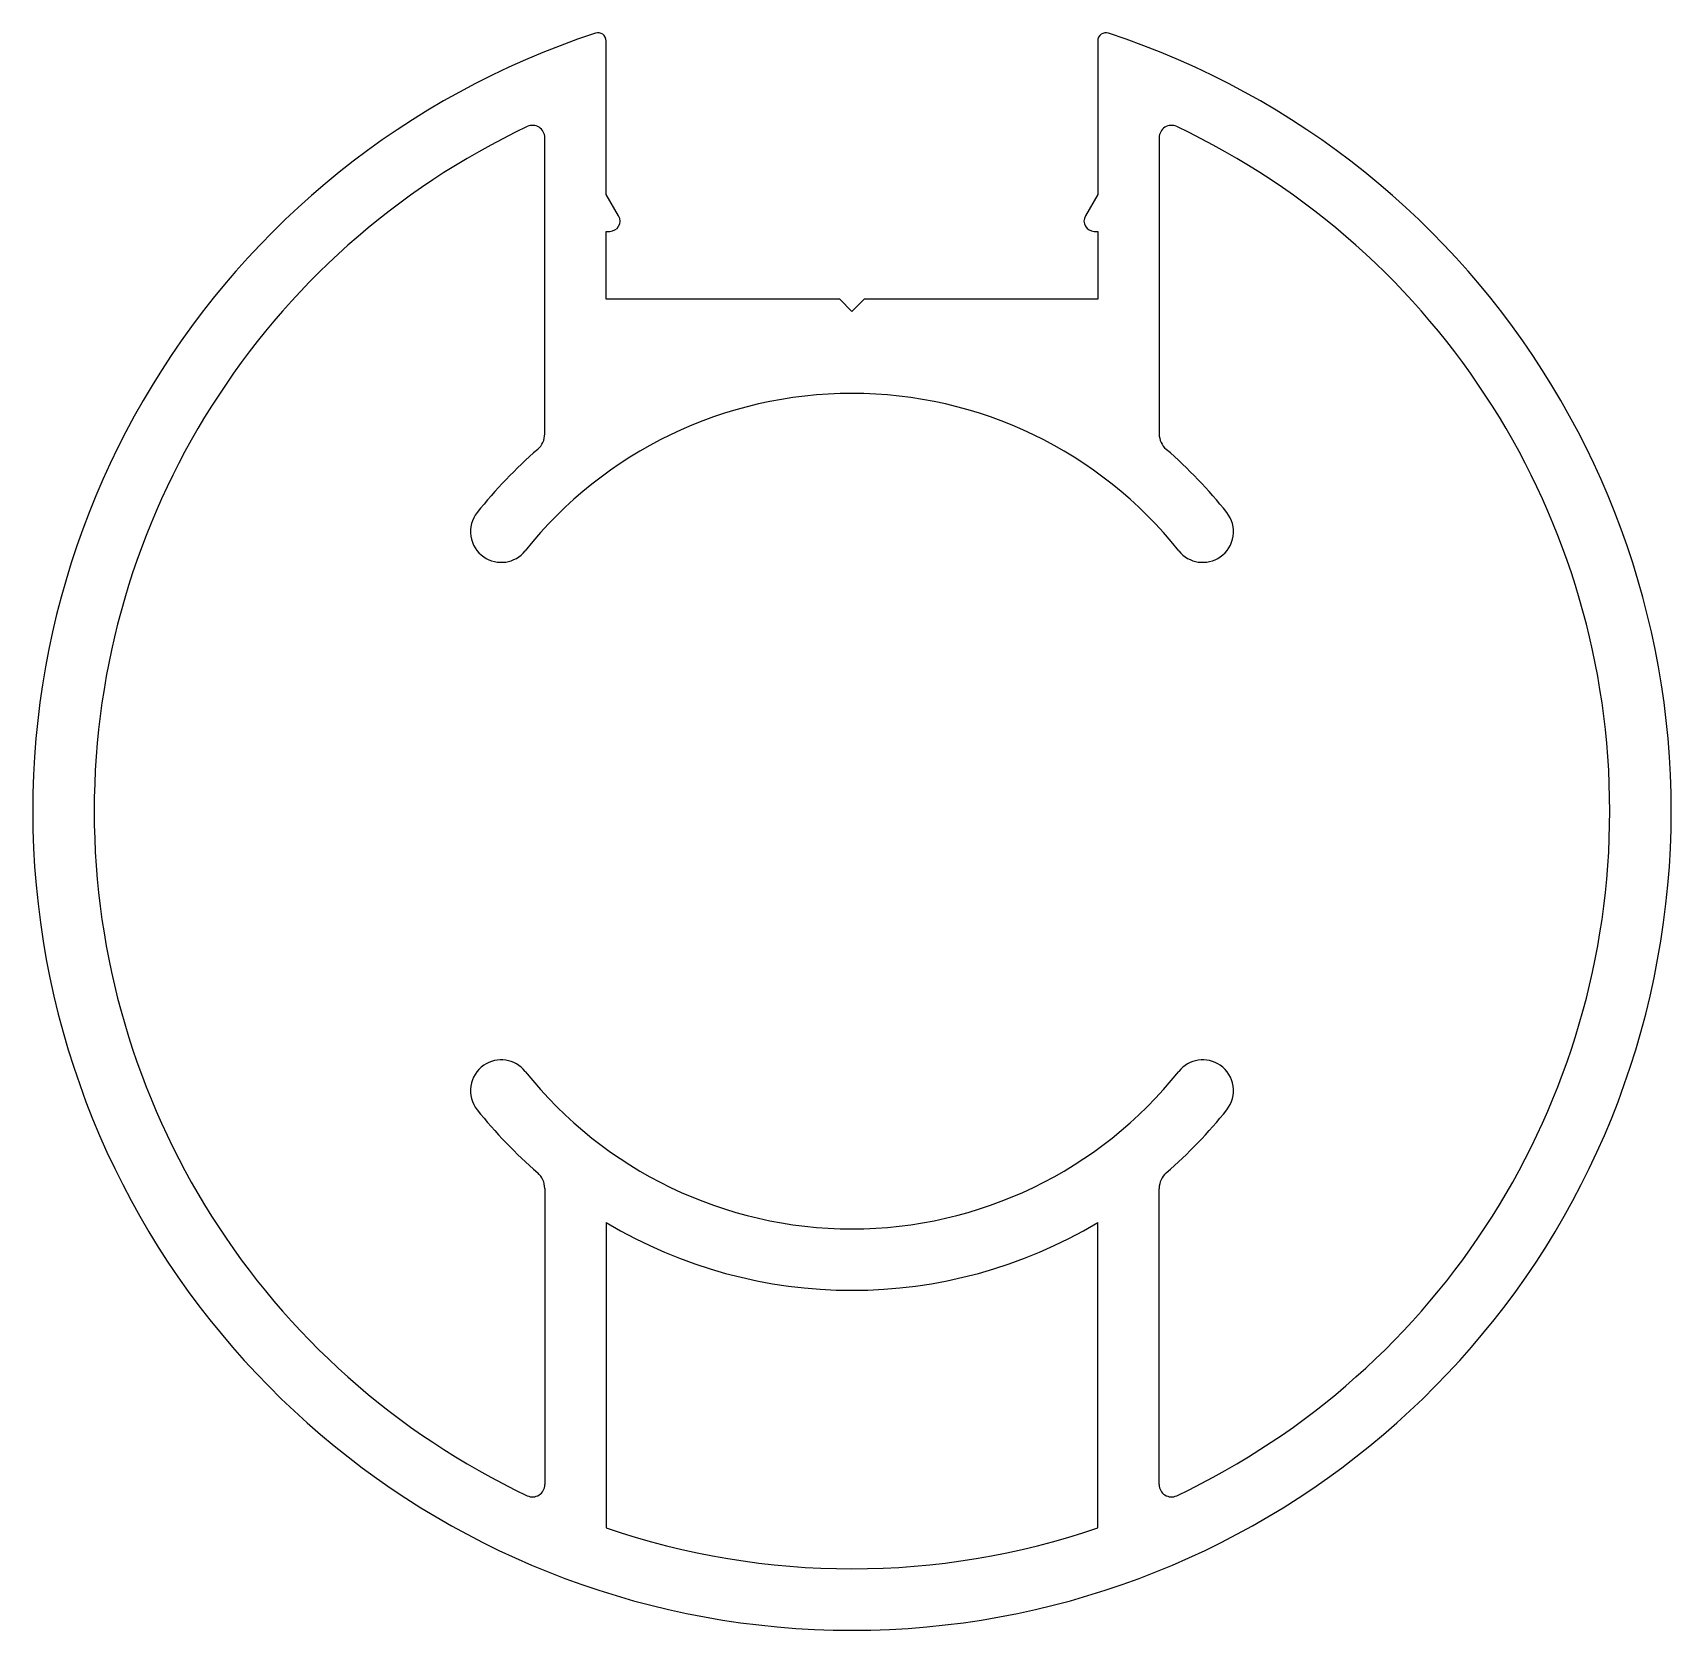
# Model space of a CAD drawing. Extents: x 731.5 to 771.5, y 387.8 to 426.8.
import ezdxf

# ---------------------------------------------------------------- set-up
doc = ezdxf.new("R2010")
doc.units = 0
doc.layers.get('0').update_dxf_attribs({"linetype": 'CONTINUOUS'})

msp = doc.modelspace()

# ---------------------------------------------------------------- linework, layer by layer
at = {"color": 0}
for p, q in [((745.479, 422.854), (745.479, 426.603)), ((757.479, 426.603), (757.479, 422.854)), ((743.979, 417.009), (743.979, 424.242)), ((758.979, 424.242), (758.979, 417.009)), ((745.782, 422.329), (745.479, 422.854)), ((757.479, 422.854), (757.176, 422.329)), ((745.479, 420.298), (745.479, 421.954)), ((745.479, 421.954), (745.566, 421.954)), ((757.393, 421.954), (757.479, 421.954)), ((757.479, 421.954), (757.479, 420.298)), ((751.179, 420.298), (745.479, 420.298)), ((751.479, 419.998), (751.179, 420.298)), ((751.779, 420.298), (751.479, 419.998)), ((757.479, 420.298), (751.779, 420.298)), ((743.979, 398.587), (743.979, 391.354)), ((758.979, 391.354), (758.979, 398.587)), ((745.479, 397.754), (745.479, 390.298)), ((757.479, 390.298), (757.479, 397.754))]:
    msp.add_line(p, q, dxfattribs=at)
for centre, radius, start, end in [((745.279, 426.603), 0.2, 0, 108.248), ((757.679, 426.603), 0.2, 71.752, 180), ((751.479, 407.798), 20, 108.248, 71.752), ((751.479, 407.798), 18.5, 115.3769, 180), ((743.679, 424.242), 0.3, 0, 115.3769), ((759.279, 424.242), 0.3, 64.6231, 180), ((751.479, 407.798), 18.5, 0, 64.6231), ((745.566, 422.204), 0.25, 270, 30), ((757.393, 422.204), 0.25, 150, 270), ((751.479, 407.798), 10.2, 38.5484, 141.4516), ((743.479, 417.009), 0.5, 310.9756, 0), ((759.479, 417.009), 0.5, 180, 229.0244), ((751.479, 407.798), 11.7, 130.9756, 141.4516), ((751.479, 407.798), 11.7, 38.5484, 49.0244), ((742.915, 414.622), 0.75, 141.4516, 235.379), ((760.043, 414.622), 0.75, 304.621, 38.5484), ((742.915, 414.622), 0.75, 235.379, 321.4516), ((760.043, 414.622), 0.75, 218.5484, 304.621), ((751.479, 407.798), 18.5, 180, 244.6231), ((751.479, 407.798), 18.5, 295.3769, 0), ((742.915, 400.974), 0.75, 38.5484, 124.621), ((760.043, 400.974), 0.75, 55.379, 141.4516), ((742.915, 400.974), 0.75, 124.621, 218.5484), ((751.479, 407.798), 10.2, 218.5484, 321.4516), ((760.043, 400.974), 0.75, 321.4516, 55.379), ((751.479, 407.798), 11.7, 218.5484, 229.0244), ((751.479, 407.798), 11.7, 310.9756, 321.4516), ((743.479, 398.587), 0.5, 0, 49.0244), ((759.479, 398.587), 0.5, 130.9756, 180), ((751.479, 407.798), 11.7, 239.1481, 300.8519), ((743.679, 391.354), 0.3, 244.6231, 0), ((759.279, 391.354), 0.3, 180, 295.3769), ((751.479, 407.798), 18.5, 251.0754, 288.9246)]:
    msp.add_arc(centre, radius, start, end, dxfattribs=at)

doc.saveas('drawing.dxf')
